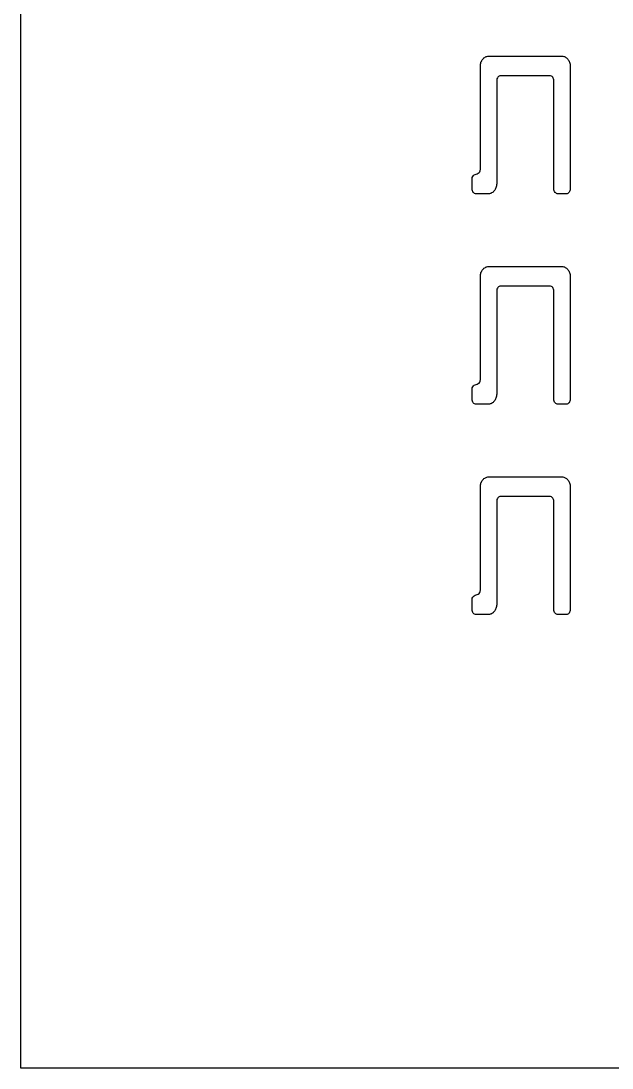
# Model space of a CAD drawing. Extents: x 1 to 11.6, y 1 to 5.6.
# Drawn here: x 1.004 to 2.314, y 1.004 to 3.325 of the extents above; entities that cross this region are included whole.
import ezdxf

# ---------------------------------------------------------------- set-up
doc = ezdxf.new("R2010")
doc.units = 0
doc.layers.add('Layer_1', color=7, linetype='CONTINUOUS')

msp = doc.modelspace()

# ---------------------------------------------------------------- linework, layer by layer
at = {"layer": 'Layer_1', "color": 7}
for p, q in [((1.003619, 1.003619), (1.003619, 5.646619)), ((2.039814, 3.247117), (2.202886, 3.247117)), ((2.021696, 2.996452), (2.021696, 3.22532)), ((2.221006, 3.22532), (2.221006, 2.952858)), ((2.057935, 3.192624), (2.057935, 2.963756)), ((2.175708, 3.203522), (2.066993, 3.203522)), ((2.184767, 2.952857), (2.184767, 3.192624)), ((2.003576, 2.952857), (2.003576, 2.974654)), ((2.039815, 2.941959), (2.012637, 2.941959)), ((2.211946, 2.941959), (2.193827, 2.941959)), ((2.039814, 2.780702), (2.202886, 2.780702)), ((2.021696, 2.530037), (2.021696, 2.758905)), ((2.221006, 2.758905), (2.221006, 2.486443)), ((2.057935, 2.726209), (2.057935, 2.497341)), ((2.175708, 2.737107), (2.066993, 2.737107)), ((2.184767, 2.486442), (2.184767, 2.726209)), ((2.003576, 2.486442), (2.003576, 2.508239)), ((2.039815, 2.475544), (2.012637, 2.475544)), ((2.211946, 2.475544), (2.193827, 2.475544)), ((2.039814, 2.314287), (2.202886, 2.314287)), ((2.021696, 2.063622), (2.021696, 2.29249)), ((2.221006, 2.29249), (2.221006, 2.020028)), ((2.057935, 2.259795), (2.057935, 2.030926)), ((2.175708, 2.270693), (2.066993, 2.270693)), ((2.184767, 2.020028), (2.184767, 2.259794)), ((2.003576, 2.020028), (2.003576, 2.041825)), ((2.039815, 2.009129), (2.012637, 2.009129)), ((2.211946, 2.009129), (2.193827, 2.009129)), ((11.632619, 1.003619), (1.003619, 1.003619))]:
    msp.add_line(p, q, dxfattribs=at)
for points in [[(2.021696, 3.22532), (2.021696, 3.228271), (2.022168, 3.231053), (2.023111, 3.233664)], [(2.023111, 3.233664), (2.024149, 3.236275), (2.02547, 3.238545), (2.027074, 3.240475)], [(2.027074, 3.240475), (2.028773, 3.242519), (2.030708, 3.244108), (2.032878, 3.245243)], [(2.032878, 3.245243), (2.035048, 3.246492), (2.03736, 3.247117), (2.039814, 3.247117)], [(2.202886, 3.247117), (2.205339, 3.247117), (2.207652, 3.246492), (2.209822, 3.245243)], [(2.209822, 3.245243), (2.211993, 3.244108), (2.21388, 3.242519), (2.215484, 3.240475)], [(2.215484, 3.240475), (2.217183, 3.238545), (2.218505, 3.236275), (2.219448, 3.233664)], [(2.219448, 3.233664), (2.220487, 3.231053), (2.221006, 3.228271), (2.221006, 3.22532)], [(2.060624, 3.200457), (2.058831, 3.198414), (2.057935, 3.195803), (2.057935, 3.192624)], [(2.066993, 3.203522), (2.06454, 3.203522), (2.062417, 3.202501), (2.060624, 3.200457)], [(2.182078, 3.200287), (2.180286, 3.202444), (2.178162, 3.203522), (2.175708, 3.203522)], [(2.184767, 3.192624), (2.184767, 3.195576), (2.183871, 3.19813), (2.182078, 3.200287)], [(2.020282, 2.990662), (2.021225, 2.992024), (2.021696, 2.993954), (2.021696, 2.996452)], [(2.003576, 2.974654), (2.003576, 2.977152), (2.004001, 2.979082), (2.004851, 2.980444)], [(2.004851, 2.980444), (2.005793, 2.981806), (2.006927, 2.982885), (2.00825, 2.98368)], [(2.00825, 2.98368), (2.009571, 2.984474), (2.011034, 2.985099), (2.012638, 2.985553)], [(2.012638, 2.985553), (2.014241, 2.986007), (2.015704, 2.986632), (2.017026, 2.987426)], [(2.017026, 2.987426), (2.018347, 2.988221), (2.019432, 2.989299), (2.020282, 2.990662)], [(2.006125, 2.945024), (2.004426, 2.947067), (2.003576, 2.949678), (2.003576, 2.952857)], [(2.052414, 2.94843), (2.05081, 2.9465), (2.048923, 2.944911), (2.046751, 2.943662)], [(2.056377, 2.955412), (2.055434, 2.952801), (2.054113, 2.950474), (2.052414, 2.94843)], [(2.057935, 2.963756), (2.057935, 2.960804), (2.057416, 2.958023), (2.056377, 2.955412)], [(2.187315, 2.945024), (2.185616, 2.947067), (2.184767, 2.949678), (2.184767, 2.952857)], [(2.221006, 2.952858), (2.221006, 2.949906), (2.220156, 2.947352), (2.218457, 2.945195)], [(2.012637, 2.941959), (2.009994, 2.941959), (2.007824, 2.942981), (2.006125, 2.945024)], [(2.046751, 2.943662), (2.044581, 2.942527), (2.042269, 2.941959), (2.039815, 2.941959)], [(2.193827, 2.941959), (2.191184, 2.941959), (2.189014, 2.942981), (2.187315, 2.945024)], [(2.218457, 2.945195), (2.216758, 2.943038), (2.214588, 2.941959), (2.211946, 2.941959)], [(2.021696, 2.758905), (2.021696, 2.761856), (2.022168, 2.764638), (2.023111, 2.767249)], [(2.023111, 2.767249), (2.024149, 2.76986), (2.02547, 2.77213), (2.027074, 2.77406)], [(2.027074, 2.77406), (2.028773, 2.776104), (2.030708, 2.777693), (2.032878, 2.778828)], [(2.032878, 2.778828), (2.035048, 2.780077), (2.03736, 2.780702), (2.039814, 2.780702)], [(2.202886, 2.780702), (2.205339, 2.780702), (2.207652, 2.780077), (2.209822, 2.778828)], [(2.209822, 2.778828), (2.211993, 2.777693), (2.21388, 2.776104), (2.215484, 2.77406)], [(2.215484, 2.77406), (2.217183, 2.77213), (2.218505, 2.76986), (2.219448, 2.767249)], [(2.219448, 2.767249), (2.220487, 2.764638), (2.221006, 2.761856), (2.221006, 2.758905)], [(2.060624, 2.734042), (2.058831, 2.731999), (2.057935, 2.729388), (2.057935, 2.726209)], [(2.066993, 2.737107), (2.06454, 2.737107), (2.062417, 2.736086), (2.060624, 2.734042)], [(2.182078, 2.733872), (2.180286, 2.736029), (2.178162, 2.737107), (2.175708, 2.737107)], [(2.184767, 2.726209), (2.184767, 2.729161), (2.183871, 2.731715), (2.182078, 2.733872)], [(2.003576, 2.508239), (2.003576, 2.510737), (2.004001, 2.512667), (2.004851, 2.514029)], [(2.004851, 2.514029), (2.005793, 2.515391), (2.006927, 2.51647), (2.00825, 2.517265)], [(2.00825, 2.517265), (2.009571, 2.518059), (2.011034, 2.518684), (2.012638, 2.519138)], [(2.012638, 2.519138), (2.014241, 2.519592), (2.015704, 2.520216), (2.017026, 2.521011)], [(2.017026, 2.521011), (2.018347, 2.521806), (2.019432, 2.522884), (2.020282, 2.524247)], [(2.020282, 2.524247), (2.021225, 2.525609), (2.021696, 2.527539), (2.021696, 2.530037)], [(2.006125, 2.478609), (2.004426, 2.480652), (2.003576, 2.483264), (2.003576, 2.486442)], [(2.056377, 2.488997), (2.055434, 2.486385), (2.054113, 2.484058), (2.052414, 2.482015)], [(2.057935, 2.497341), (2.057935, 2.494389), (2.057416, 2.491608), (2.056377, 2.488997)], [(2.187315, 2.478609), (2.185616, 2.480652), (2.184767, 2.483263), (2.184767, 2.486442)], [(2.221006, 2.486443), (2.221006, 2.483491), (2.220156, 2.480937), (2.218457, 2.47878)], [(2.012637, 2.475544), (2.009994, 2.475544), (2.007824, 2.476566), (2.006125, 2.478609)], [(2.046751, 2.477247), (2.044581, 2.476111), (2.042269, 2.475544), (2.039815, 2.475544)], [(2.052414, 2.482015), (2.05081, 2.480085), (2.048923, 2.478495), (2.046751, 2.477247)], [(2.193827, 2.475544), (2.191184, 2.475544), (2.189014, 2.476566), (2.187315, 2.478609)], [(2.218457, 2.47878), (2.216758, 2.476623), (2.214588, 2.475544), (2.211946, 2.475544)], [(2.021696, 2.29249), (2.021696, 2.295442), (2.022168, 2.298223), (2.023111, 2.300834)], [(2.023111, 2.300834), (2.024149, 2.303445), (2.02547, 2.305716), (2.027074, 2.307646)], [(2.027074, 2.307646), (2.028773, 2.309689), (2.030708, 2.311278), (2.032878, 2.312414)], [(2.032878, 2.312414), (2.035048, 2.313663), (2.03736, 2.314287), (2.039814, 2.314287)], [(2.202886, 2.314287), (2.205339, 2.314287), (2.207652, 2.313663), (2.209822, 2.312414)], [(2.209822, 2.312414), (2.211993, 2.311278), (2.21388, 2.309689), (2.215484, 2.307646)], [(2.215484, 2.307646), (2.217183, 2.305716), (2.218505, 2.303445), (2.219448, 2.300834)], [(2.219448, 2.300834), (2.220487, 2.298223), (2.221006, 2.295442), (2.221006, 2.29249)], [(2.060624, 2.267628), (2.058831, 2.265585), (2.057935, 2.262973), (2.057935, 2.259795)], [(2.066993, 2.270693), (2.06454, 2.270693), (2.062417, 2.269671), (2.060624, 2.267628)], [(2.182078, 2.267457), (2.180286, 2.269614), (2.178162, 2.270693), (2.175708, 2.270693)], [(2.184767, 2.259794), (2.184767, 2.262746), (2.183871, 2.2653), (2.182078, 2.267457)], [(2.003576, 2.041825), (2.003576, 2.044322), (2.004001, 2.046252), (2.004851, 2.047615)], [(2.004851, 2.047615), (2.005793, 2.048977), (2.006927, 2.050055), (2.00825, 2.05085)], [(2.00825, 2.05085), (2.009571, 2.051645), (2.011034, 2.052269), (2.012638, 2.052723)], [(2.012638, 2.052723), (2.014241, 2.053177), (2.015704, 2.053802), (2.017026, 2.054596)], [(2.017026, 2.054596), (2.018347, 2.055391), (2.019432, 2.05647), (2.020282, 2.057832)], [(2.020282, 2.057832), (2.021225, 2.059194), (2.021696, 2.061124), (2.021696, 2.063622)], [(2.006125, 2.012194), (2.004426, 2.014238), (2.003576, 2.016849), (2.003576, 2.020028)], [(2.056377, 2.022582), (2.055434, 2.019971), (2.054113, 2.017644), (2.052414, 2.015601)], [(2.057935, 2.030926), (2.057935, 2.027975), (2.057416, 2.025193), (2.056377, 2.022582)], [(2.187315, 2.012194), (2.185616, 2.014238), (2.184767, 2.016849), (2.184767, 2.020028)], [(2.221006, 2.020028), (2.221006, 2.017076), (2.220156, 2.014522), (2.218457, 2.012365)], [(2.012637, 2.009129), (2.009994, 2.009129), (2.007824, 2.010151), (2.006125, 2.012194)], [(2.046751, 2.010832), (2.044581, 2.009697), (2.042269, 2.009129), (2.039815, 2.009129)], [(2.052414, 2.015601), (2.05081, 2.013671), (2.048923, 2.012081), (2.046751, 2.010832)], [(2.193827, 2.009129), (2.191184, 2.009129), (2.189014, 2.010151), (2.187315, 2.012194)], [(2.218457, 2.012365), (2.216758, 2.010208), (2.214588, 2.009129), (2.211946, 2.009129)]]:
    msp.add_open_spline(points, degree=3, dxfattribs=at)

doc.saveas('drawing.dxf')
